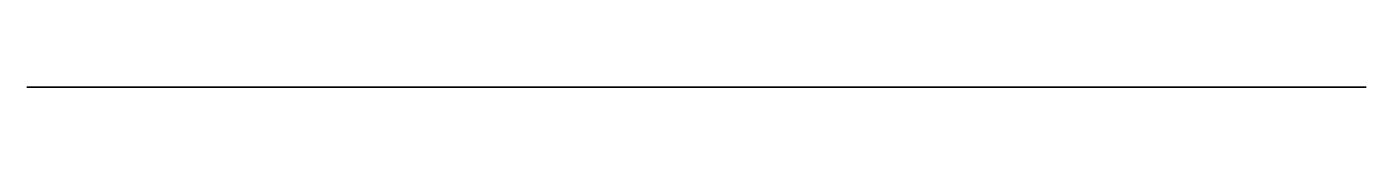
# Model space of a CAD drawing. Header units: millimetres. Extents: x 8.7 to 26.3, y 0 to 0.
import ezdxf

# ---------------------------------------------------------------- set-up
doc = ezdxf.new("R2010")
doc.units = ezdxf.units.MM
doc.layers.get('0').update_dxf_attribs({"color": 194, "true_color": 0x551cb1})

msp = doc.modelspace()

# ---------------------------------------------------------------- linework, layer by layer
at = {"color": 121, "true_color": 0xa6e5e5}
msp.add_polyline3d([(26.262, 0, -19.498), (26.262, 0, -52.521), (22.989, 0, -55.869), (26.262, 0, -59.104), (26.262, 0, -111.887), (8.714, 0, -111.887), (8.714, 0, -80.959), (9.885, 0, -79.916), (9.885, 0, -16.006), (8.714, 0, -14.868), (8.714, 0, 18.447), (15.407, 0, 18.447), (15.407, 0, 10.445), (18.019, 0, -2.236), (19.384, 0, -9.028), (19.861, 0, -11.183), (20.13, 0, -12.25), (20.437, 0, -13.296), (20.796, 0, -14.311), (21, 0, -14.805), (21.222, 0, -15.287), (21.463, 0, -15.757), (21.726, 0, -16.213), (22.013, 0, -16.654), (22.325, 0, -17.079), (22.49, 0, -17.283), (22.664, 0, -17.481), (22.845, 0, -17.673), (23.034, 0, -17.857), (23.23, 0, -18.034), (23.433, 0, -18.202), (23.642, 0, -18.361), (23.859, 0, -18.51), (24.134, 0, -18.682), (24.42, 0, -18.84), (24.713, 0, -18.985), (25.014, 0, -19.116), (25.32, 0, -19.233), (25.631, 0, -19.336), (25.945, 0, -19.424)], close=True, dxfattribs=at)

doc.saveas('drawing.dxf')
